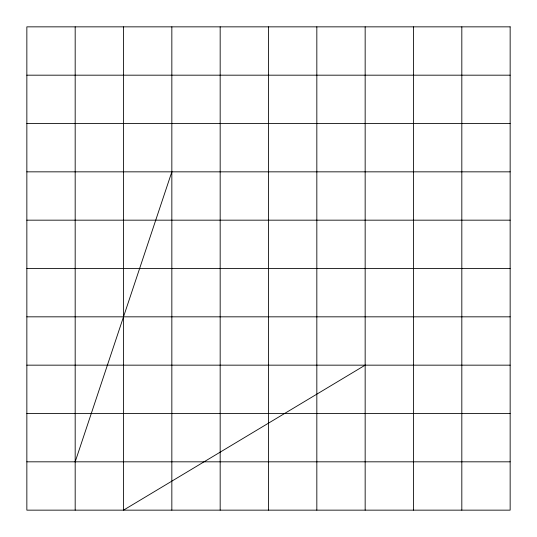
<?xml version="1.0" encoding="UTF-8"?>
<svg xmlns="http://www.w3.org/2000/svg" width="537" height="537" viewBox="0 0 537 537"><rect width="100%" height="100%" fill="white"/><g stroke="black" fill="none" stroke-linecap="round" stroke-linejoin="round"><path stroke-width="0.81" d="M75.18 461.82L171.84 171.84M365.16 365.16L123.51 510.15L123.51 26.85M26.85 75.18L510.15 75.18M26.85 123.51L510.15 123.51M26.85 171.84L510.15 171.84M26.85 220.17L510.15 220.17M26.85 268.5L510.15 268.5M26.85 316.83L510.15 316.83M26.85 365.16L510.15 365.16M26.85 413.49L510.15 413.49M26.85 461.82L510.15 461.82M461.82 26.85L461.82 510.15M413.49 26.85L413.49 510.15M365.16 26.85L365.16 510.15M316.83 26.85L316.83 510.15M268.5 26.85L268.5 510.15M220.17 26.85L220.17 510.15M171.84 26.85L171.84 510.15M75.18 26.85L75.18 510.15M510.15 26.85L26.85 26.85L26.85 510.15L510.15 510.15L510.15 26.85"/></g></svg>
